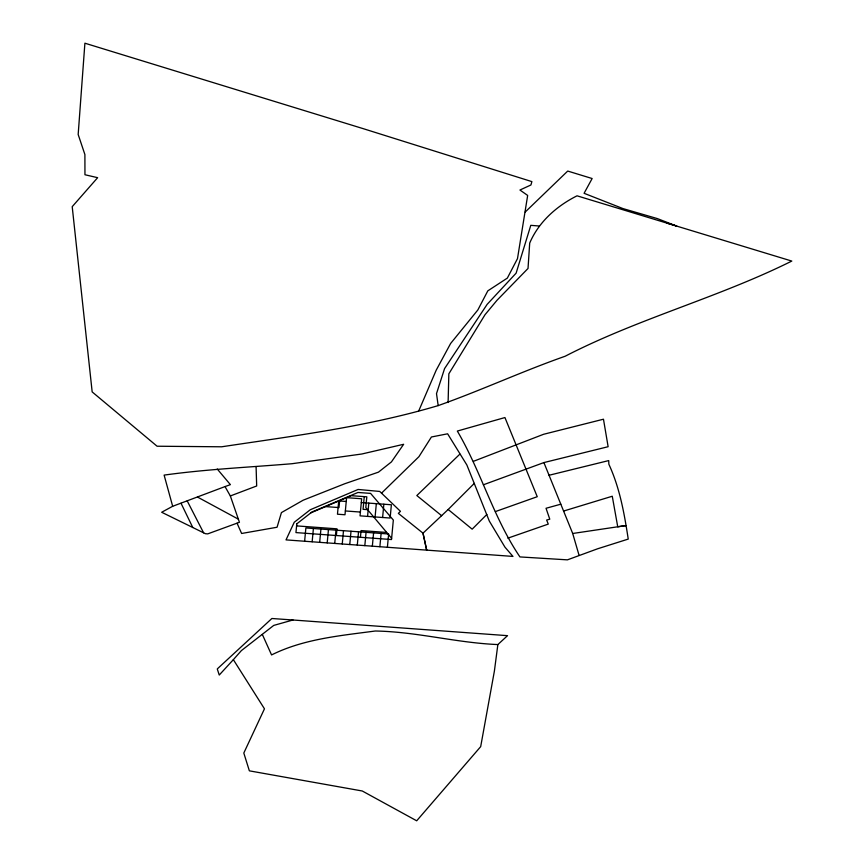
<?xml version="1.0" encoding="UTF-8"?>
<svg xmlns="http://www.w3.org/2000/svg" width="864" height="864" viewBox="0 0 864 864"><rect width="100%" height="100%" fill="white"/><g stroke="black" fill="none" stroke-linecap="round" stroke-linejoin="round"><path stroke-width="1.3" d="M304.625 541.253L305.878 527.958L388.638 533.984L387.396 547.268M312.152 541.793L313.405 528.509M319.68 542.344L320.922 529.06M327.197 542.894L328.45 529.6M334.724 543.434L335.977 530.15M336.366 535.529L336.992 528.833L296.579 525.895M339.638 500.623L338.99 507.578L325.566 506.596M342.252 543.985L343.494 530.701M349.769 544.536L351.022 531.252M357.296 545.087L358.538 531.792M360.439 537.289L361.066 530.582L386.608 532.44M364.262 496.638L363.064 509.328L367.589 509.652M364.824 545.627L366.066 532.343M367.567 516.402L368.809 503.107M372.341 546.178L373.594 532.894M375.084 516.942L376.337 503.658M379.868 546.728L381.11 533.434M382.612 517.493L383.854 504.209M497.858 644.566L494.392 671.08L480.686 746.626L416.696 820.8L362.275 790.992L249.361 770.839L243.81 753.041L264.46 708.815L233.356 659.664L241.38 650.603L273.748 625.406L292.961 619.996L507.524 635.666L497.858 644.566C456.624 642.902 416.416 631.66 375.235 631.012C340.081 635.72 303.739 638.885 271.566 654.934L262.354 634.478M418.802 410.767L436.19 370.213L450.63 343.472L477.846 309.96L487.814 290.855L507.341 278.1L517.493 258.628L527.666 195.437L519.944 190.026L530.939 184.972L531.878 181.613L363.744 128.822L84.899 43.2L78.17 134.492L84.899 154.57L84.953 174.744L97.643 177.682L72.209 206.669L92.167 391.91L157.086 446.224L221.616 446.796C294.289 435.877 367.546 426.6 438.178 405.605C480.935 390.485 522.266 371.282 565.132 356.249C638.107 318.568 718.34 297.648 791.791 261.068L577.033 195.815C556.74 205.999 538.726 221.854 529.697 243.097L528.023 268.466L497.07 300.208L485.017 314.723L448.848 373.82L448.103 402.538M233.356 659.664L219.24 675.043L217.274 668.93L271.879 618.494L292.961 619.996M474.293 483.376L448.178 509.49L423.004 533.174L426.676 550.13L423.004 533.174L398.358 513.378L400.442 511.315L379.739 491.443L358.096 489.456L310.262 509.76L294.246 522.256L286.016 539.892L512.946 556.416L504.943 547.139L489.305 521.046L466.873 465.005L447.617 433.804L431.417 436.99L418.921 456.689L381.521 493.16M486.864 514.447L472.165 529.168L448.178 509.49M459.853 454.151L416.826 495.547L441.655 515.711M525.226 212.015L567.724 171.061L592.142 178.524L584.086 193.298L622.987 208.591L657.31 218.581L676.804 226.109L666.868 223.106M172.67 506.282L161.665 512.255L205.416 533.704L207.727 533.876L239.436 522.299L230.342 495.958L225.018 486.583L172.67 506.282L164.117 475.103C206.593 469.195 249.469 467.273 292.054 463.709L361.897 453.989L403.639 444.29L391.435 461.905L378.475 472.144L344.833 483.71L303.199 500.191L281.426 512.6L277.063 527.245L241.618 533.477L237.06 523.206M310.91 512.816L351.259 495.688L366.822 496.822L365.807 507.568L391.63 538.315M495.385 511.585L537.246 496.703L504.932 417.55L457.326 431.06C481.14 471.539 493.495 517.946 519.944 556.924L567.432 559.85L597.521 548.813L628.236 539.082C624.305 513.518 619.801 487.944 608.861 464.249L608.71 460.588L549.05 475.265M473.396 461.333L543.586 434.29L603.472 419.213L608.126 446.71L543.899 462.575L483.397 484.79M230.342 495.958L256.673 485.978L256.1 466.949M225.018 486.583L230.396 484.639L217.253 469.022M507.848 538.164L548.273 524.102L546.642 520.052L549.774 519.188L546.037 508.27L560.801 504.198M563.587 511.056L612.263 496.238L617.738 526.792L625.817 525.582L572.702 533.488L543.899 462.575M346.237 501.466L338.72 500.926L337.468 514.21L344.995 514.76L346.594 497.664L361.649 498.766L360.04 515.851L390.139 518.044L391.381 504.76L361.292 502.567M345.352 510.959L360.396 512.05M539.406 226.033L530.788 225.331L516.121 273.154L487.145 304.355L444.571 368.593L436.504 393.606L438.178 405.605M197.51 497.059L238.345 519.156M187.207 500.904L203.602 532.807M181.04 503.291L192.78 527.504M572.702 533.488L579.085 555.39M296.773 523.843L295.952 532.591L391.511 539.546L393.336 520.063L370.58 493.387L357.966 492.469L311.947 512.006L296.773 523.843"/></g></svg>
